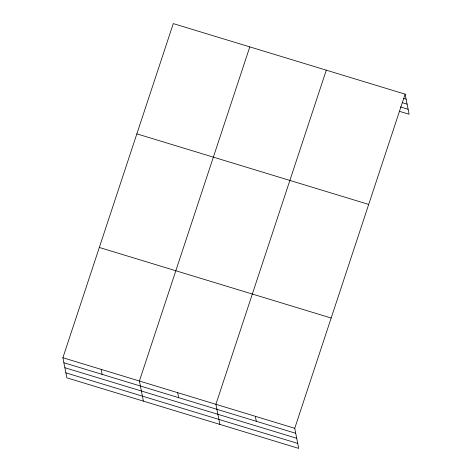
<?xml version="1.0" encoding="UTF-8"?>
<svg xmlns="http://www.w3.org/2000/svg" width="472" height="472" viewBox="0 0 472 472"><rect width="100%" height="100%" fill="white"/><g stroke="black" fill="none" stroke-linecap="round" stroke-linejoin="round"><path stroke-width="0.71" d="M405.129 94.158L294.734 428.293L298.717 448.4L66.871 377.842L62.894 357.735L173.283 23.6L405.129 94.158L409.106 114.265L399.253 111.268M249.794 46.887L139.399 381.016L143.382 401.123M326.299 70.169L215.91 404.303L219.887 424.411M403.3 98.306L406.115 99.161M402.179 102.648L407.106 104.147M400.38 106.926L408.121 109.286M136.856 133.865L368.697 204.423M99.321 247.47L331.167 318.028M62.894 357.735L294.734 428.293M63.885 362.732L295.726 433.296M64.87 367.717L296.711 438.281M65.885 372.856L297.732 443.414M255.322 416.298L256.314 421.301M177.655 392.657L178.646 397.66M101.144 369.375L102.135 374.379"/></g></svg>
